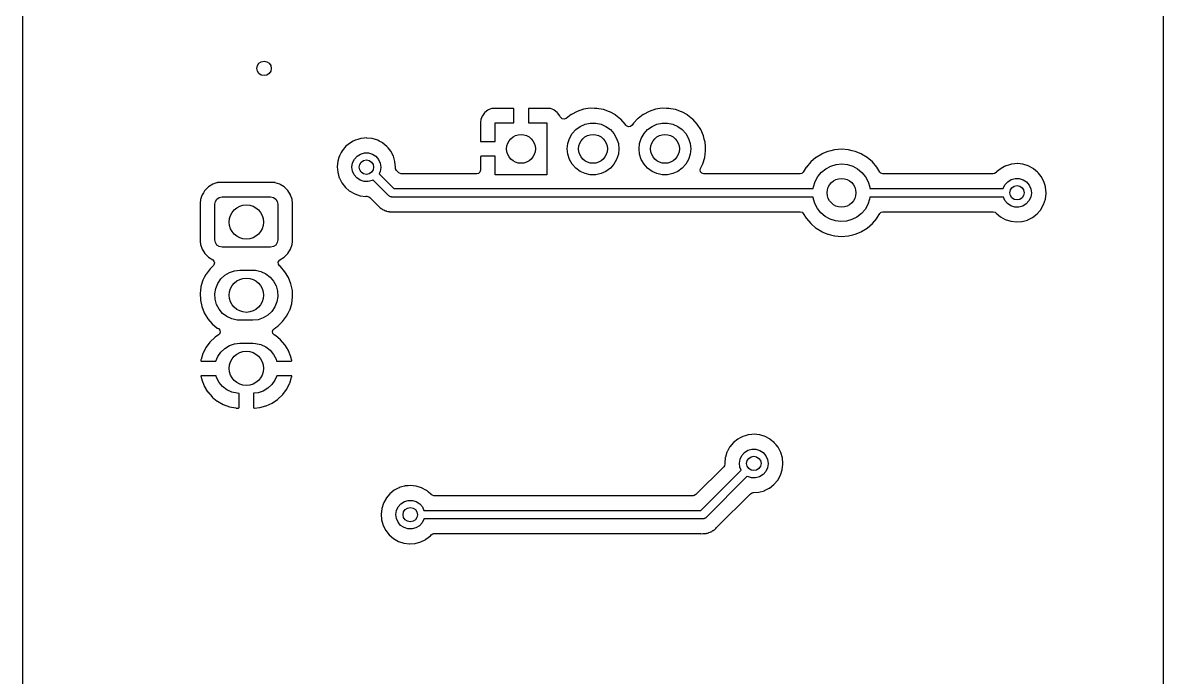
# Model space of a CAD drawing. Extents: x 84 to 124, y -235 to -33.
# Drawn here: x 84.33 to 123.95, y -109.16 to -86.44 of the extents above; entities that cross this region are included whole.
import ezdxf

# ---------------------------------------------------------------- set-up
doc = ezdxf.new("R2010")
doc.units = 0
doc.layers.add('BLACK', color=7, linetype='CONTINUOUS')

msp = doc.modelspace()

# ---------------------------------------------------------------- linework, layer by layer
at = {"layer": 'BLACK', "linetype": 'CONTINUOUS'}
for p, q in [((84.3285, -234.96), (84.3285, -33.0295)), ((123.951, -33.0295), (123.951, -234.96)), ((100.384, -89.5467), (100.372, -89.5593)), ((100.486, -89.4702), (100.384, -89.5467)), ((100.502, -89.4617), (100.486, -89.4702)), ((100.622, -89.4165), (100.502, -89.4617)), ((100.638, -89.4129), (100.622, -89.4165)), ((100.689, -89.4074), (100.638, -89.4129)), ((100.695, -89.407), (100.689, -89.4074)), ((101.372, -89.407), (100.695, -89.407)), ((101.38, -89.4087), (101.372, -89.407)), ((101.382, -89.4099), (101.38, -89.4087)), ((101.386, -89.4251), (101.382, -89.4099)), ((101.386, -89.915), (101.386, -89.4251)), ((101.896, -89.4129), (101.894, -89.4205)), ((101.894, -89.4205), (101.894, -89.915)), ((101.897, -89.4115), (101.896, -89.4129)), ((101.912, -89.407), (101.897, -89.4115)), ((102.585, -89.407), (101.912, -89.407)), ((102.591, -89.4074), (102.585, -89.407)), ((102.642, -89.4129), (102.591, -89.4074)), ((102.658, -89.4165), (102.642, -89.4129)), ((102.778, -89.4617), (102.658, -89.4165)), ((102.794, -89.4702), (102.778, -89.4617)), ((102.896, -89.5467), (102.794, -89.4702)), ((102.908, -89.5593), (102.896, -89.5467)), ((103.588, -89.5145), (103.391, -89.6167)), ((103.592, -89.5121), (103.588, -89.5145)), ((103.588, -89.5145), (103.588, -89.5145)), ((103.812, -89.4402), (103.592, -89.5121)), ((104.041, -89.4051), (103.812, -89.4402)), ((104.047, -89.4052), (104.041, -89.4051)), ((104.196, -89.407), (104.047, -89.4052)), ((104.047, -89.4052), (104.047, -89.4052)), ((104.273, -89.4079), (104.196, -89.407)), ((104.278, -89.4089), (104.273, -89.4079)), ((104.496, -89.4477), (104.278, -89.4089)), ((104.278, -89.4089), (104.278, -89.4089)), ((104.501, -89.4486), (104.496, -89.4477)), ((104.496, -89.4477), (104.496, -89.4477)), ((104.506, -89.4503), (104.501, -89.4486)), ((104.714, -89.5241), (104.506, -89.4503)), ((104.506, -89.4503), (104.506, -89.4503)), ((104.714, -89.5242), (104.714, -89.5241)), ((104.719, -89.5259), (104.714, -89.5242)), ((104.724, -89.5284), (104.719, -89.5259)), ((104.918, -89.6353), (104.724, -89.5284)), ((104.724, -89.5284), (104.724, -89.5284)), ((106.088, -89.5145), (105.891, -89.6167)), ((106.092, -89.5121), (106.088, -89.5145)), ((106.088, -89.5145), (106.088, -89.5145)), ((106.312, -89.4402), (106.092, -89.5121)), ((106.541, -89.4051), (106.312, -89.4402)), ((106.547, -89.4052), (106.541, -89.4051)), ((106.696, -89.407), (106.547, -89.4052)), ((106.547, -89.4052), (106.547, -89.4052)), ((106.773, -89.4079), (106.696, -89.407)), ((106.778, -89.4089), (106.773, -89.4079)), ((106.996, -89.4477), (106.778, -89.4089)), ((106.778, -89.4089), (106.778, -89.4089)), ((107.001, -89.4486), (106.996, -89.4477)), ((106.996, -89.4477), (106.996, -89.4477)), ((107.006, -89.4503), (107.001, -89.4486)), ((107.214, -89.5241), (107.006, -89.4503)), ((107.006, -89.4503), (107.006, -89.4503)), ((107.214, -89.5242), (107.214, -89.5241)), ((107.219, -89.5259), (107.214, -89.5242)), ((107.224, -89.5284), (107.219, -89.5259)), ((107.418, -89.6353), (107.224, -89.5284)), ((107.224, -89.5284), (107.224, -89.5284)), ((100.238, -89.8126), (100.232, -89.8635)), ((100.232, -89.8635), (100.232, -89.8703)), ((100.232, -89.8703), (100.232, -90.5429)), ((100.242, -89.7974), (100.238, -89.8126)), ((100.287, -89.6769), (100.242, -89.7974)), ((100.295, -89.6614), (100.287, -89.6769)), ((100.372, -89.5593), (100.295, -89.6614)), ((100.74, -90.561), (100.74, -89.915)), ((100.74, -89.915), (101.386, -89.915)), ((101.894, -89.915), (102.54, -89.915)), ((102.54, -89.915), (102.54, -91.715)), ((102.985, -89.6614), (102.908, -89.5593)), ((102.993, -89.6769), (102.985, -89.6614)), ((103.004, -89.7052), (102.993, -89.6769)), ((103.017, -89.7304), (103.004, -89.7052)), ((103.071, -89.7762), (103.017, -89.7304)), ((103.141, -89.7855), (103.071, -89.7762)), ((103.201, -89.7573), (103.141, -89.7855)), ((103.202, -89.7581), (103.201, -89.7573)), ((103.206, -89.755), (103.202, -89.7581)), ((103.383, -89.6222), (103.206, -89.755)), ((103.387, -89.6191), (103.383, -89.6222)), ((103.383, -89.6222), (103.383, -89.6222)), ((103.391, -89.6167), (103.387, -89.6191)), ((103.862, -89.959), (104.046, -89.9199)), ((104.046, -89.9199), (104.234, -89.9199)), ((104.234, -89.9199), (104.418, -89.959)), ((104.922, -89.6378), (104.918, -89.6353)), ((104.918, -89.6353), (104.918, -89.6353)), ((104.926, -89.641), (104.922, -89.6378)), ((105.1, -89.7782), (104.926, -89.641)), ((104.926, -89.641), (104.926, -89.641)), ((105.104, -89.7814), (105.1, -89.7782)), ((105.1, -89.7782), (105.1, -89.7782)), ((105.26, -89.9527), (105.104, -89.7814)), ((105.542, -89.9256), (105.495, -89.9942)), ((105.702, -89.7581), (105.542, -89.9256)), ((105.706, -89.755), (105.702, -89.7581)), ((105.883, -89.6222), (105.706, -89.755)), ((105.887, -89.6191), (105.883, -89.6222)), ((105.883, -89.6222), (105.883, -89.6222)), ((105.891, -89.6167), (105.887, -89.6191)), ((106.362, -89.959), (106.546, -89.9199)), ((106.546, -89.9199), (106.734, -89.9199)), ((106.734, -89.9199), (106.918, -89.959)), ((107.422, -89.6378), (107.418, -89.6353)), ((107.418, -89.6353), (107.418, -89.6353)), ((107.426, -89.641), (107.422, -89.6378)), ((107.6, -89.7782), (107.426, -89.641)), ((107.426, -89.641), (107.426, -89.641)), ((107.604, -89.7814), (107.6, -89.7782)), ((107.6, -89.7782), (107.6, -89.7782)), ((107.76, -89.9527), (107.604, -89.7814)), ((103.318, -90.4489), (103.412, -90.286)), ((103.412, -90.286), (103.538, -90.1462)), ((103.538, -90.1462), (103.69, -90.0356)), ((103.69, -90.0356), (103.862, -89.959)), ((104.418, -89.959), (104.59, -90.0356)), ((104.59, -90.0356), (104.742, -90.1462)), ((104.742, -90.1462), (104.868, -90.286)), ((104.868, -90.286), (104.962, -90.4489)), ((105.263, -89.957), (105.26, -89.9527)), ((105.285, -89.9916), (105.263, -89.957)), ((105.263, -89.957), (105.263, -89.957)), ((105.306, -90.0161), (105.285, -89.9916)), ((105.369, -90.0473), (105.306, -90.0161)), ((105.44, -90.0392), (105.369, -90.0473)), ((105.495, -89.9942), (105.44, -90.0392)), ((105.818, -90.4489), (105.912, -90.286)), ((105.912, -90.286), (106.038, -90.1462)), ((106.038, -90.1462), (106.19, -90.0356)), ((106.19, -90.0356), (106.362, -89.959)), ((106.918, -89.959), (107.09, -90.0356)), ((107.09, -90.0356), (107.242, -90.1462)), ((107.242, -90.1462), (107.368, -90.286)), ((107.368, -90.286), (107.462, -90.4489)), ((107.886, -90.1471), (107.76, -89.9527)), ((107.978, -90.3595), (107.886, -90.1471)), ((95.557, -90.726), (95.4298, -90.8775)), ((95.7111, -90.602), (95.557, -90.726)), ((95.8103, -90.5502), (95.7111, -90.602)), ((95.8809, -90.5133), (95.8103, -90.5502)), ((95.8864, -90.5104), (95.8809, -90.5133)), ((95.8809, -90.5133), (95.8809, -90.5133)), ((95.9651, -90.4872), (95.8864, -90.5104)), ((96.0702, -90.4563), (95.9651, -90.4872)), ((96.0761, -90.4546), (96.0702, -90.4563)), ((96.0702, -90.4563), (96.0702, -90.4563)), ((96.0822, -90.454), (96.0761, -90.4546)), ((96.0823, -90.454), (96.0822, -90.454)), ((96.1906, -90.4442), (96.0823, -90.454)), ((96.2731, -90.4366), (96.1906, -90.4442)), ((96.2792, -90.4373), (96.2731, -90.4366)), ((96.4636, -90.4567), (96.2792, -90.4373)), ((96.2792, -90.4373), (96.2792, -90.4373)), ((96.4698, -90.4573), (96.4636, -90.4567)), ((96.4636, -90.4567), (96.4636, -90.4567)), ((96.6587, -90.5158), (96.4698, -90.4573)), ((96.7088, -90.5429), (96.6587, -90.5158)), ((96.8327, -90.6099), (96.7088, -90.5429)), ((96.8374, -90.6138), (96.8327, -90.6099)), ((96.9787, -90.7307), (96.8374, -90.6138)), ((96.8374, -90.6138), (96.8374, -90.6138)), ((96.9851, -90.7359), (96.9787, -90.7307)), ((100.232, -90.5429), (100.236, -90.5581)), ((100.236, -90.5581), (100.238, -90.5593)), ((100.238, -90.5593), (100.246, -90.561)), ((100.246, -90.561), (100.74, -90.561)), ((103.24, -90.815), (103.26, -90.6279)), ((103.26, -90.6279), (103.318, -90.4489)), ((104.962, -90.4489), (105.02, -90.6279)), ((105.02, -90.6279), (105.04, -90.815)), ((105.74, -90.815), (105.76, -90.6279)), ((105.76, -90.6279), (105.818, -90.4489)), ((107.462, -90.4489), (107.52, -90.6279)), ((107.52, -90.6279), (107.54, -90.815)), ((107.979, -90.3645), (107.978, -90.3595)), ((108.006, -90.4718), (107.979, -90.3645)), ((107.979, -90.3645), (107.979, -90.3645)), ((108.034, -90.5842), (108.006, -90.4718)), ((108.035, -90.5893), (108.034, -90.5842)), ((108.046, -90.7221), (108.035, -90.5893)), ((108.035, -90.5893), (108.035, -90.5893)), ((108.053, -90.815), (108.046, -90.7221)), ((95.313, -91.1186), (95.2748, -91.2393)), ((95.3327, -91.0567), (95.313, -91.1186)), ((95.3346, -91.0508), (95.3327, -91.0567)), ((95.3327, -91.0567), (95.3327, -91.0567)), ((95.3938, -90.943), (95.3346, -91.0508)), ((95.4269, -90.8829), (95.3938, -90.943)), ((95.4298, -90.8775), (95.4269, -90.8829)), ((95.4269, -90.8829), (95.4269, -90.8829)), ((95.8481, -91.1755), (95.9419, -91.0692)), ((95.9419, -91.0692), (96.0618, -90.9936)), ((96.0618, -90.9936), (96.1981, -90.9546)), ((96.1981, -90.9546), (96.3399, -90.9555)), ((96.3399, -90.9555), (96.4757, -90.9961)), ((96.4757, -90.9961), (96.5947, -91.0732)), ((96.5947, -91.0732), (96.6872, -91.1806)), ((96.989, -90.7407), (96.9851, -90.7359)), ((97.0214, -90.7805), (96.989, -90.7407)), ((96.989, -90.7407), (96.989, -90.7407)), ((97.1101, -90.8892), (97.0214, -90.7805)), ((97.2029, -91.0638), (97.1101, -90.8892)), ((97.2601, -91.2532), (97.2029, -91.0638)), ((100.234, -91.0749), (100.232, -91.0825)), ((100.232, -91.0825), (100.232, -91.5545)), ((100.235, -91.0735), (100.234, -91.0749)), ((100.25, -91.069), (100.235, -91.0735)), ((100.74, -91.069), (100.25, -91.069)), ((100.74, -91.715), (100.74, -91.069)), ((103.26, -91.0021), (103.24, -90.815)), ((103.318, -91.1811), (103.26, -91.0021)), ((105.02, -91.0021), (104.962, -91.1811)), ((105.04, -90.815), (105.02, -91.0021)), ((105.76, -91.0021), (105.74, -90.815)), ((105.818, -91.1811), (105.76, -91.0021)), ((107.52, -91.0021), (107.462, -91.1811)), ((107.54, -90.815), (107.52, -91.0021)), ((107.954, -91.3353), (108.021, -91.1137)), ((108.021, -91.1137), (108.052, -90.884)), ((108.052, -90.8807), (108.053, -90.8184)), ((108.052, -90.884), (108.052, -90.8807)), ((108.053, -90.8184), (108.053, -90.815)), ((108.053, -90.8184), (108.053, -90.8184)), ((111.887, -91.1148), (111.706, -91.269)), ((111.891, -91.1122), (111.887, -91.1148)), ((112.085, -90.9933), (111.891, -91.1122)), ((111.891, -91.1122), (111.891, -91.1122)), ((112.089, -90.9908), (112.085, -90.9933)), ((112.094, -90.9889), (112.089, -90.9908)), ((112.304, -90.9018), (112.094, -90.9889)), ((112.094, -90.9889), (112.094, -90.9889)), ((112.308, -90.8999), (112.304, -90.9018)), ((112.304, -90.9018), (112.304, -90.9018)), ((112.402, -90.8775), (112.308, -90.8999)), ((112.534, -90.8456), (112.402, -90.8775)), ((112.539, -90.8445), (112.534, -90.8456)), ((112.534, -90.8456), (112.534, -90.8456)), ((112.776, -90.8258), (112.539, -90.8445)), ((113.013, -90.8445), (112.776, -90.8258)), ((113.018, -90.8456), (113.013, -90.8445)), ((113.15, -90.8775), (113.018, -90.8456)), ((113.018, -90.8456), (113.018, -90.8456)), ((113.244, -90.8999), (113.15, -90.8775)), ((113.248, -90.9018), (113.244, -90.8999)), ((113.458, -90.9889), (113.248, -90.9018)), ((113.248, -90.9018), (113.248, -90.9018)), ((113.463, -90.9908), (113.458, -90.9889)), ((113.458, -90.9889), (113.458, -90.9889)), ((113.467, -90.9933), (113.463, -90.9908)), ((113.661, -91.1122), (113.467, -90.9933)), ((113.665, -91.1148), (113.661, -91.1122)), ((113.661, -91.1122), (113.661, -91.1122)), ((113.846, -91.269), (113.665, -91.1148)), ((95.2748, -91.2393), (95.2527, -91.4359)), ((95.2527, -91.4359), (95.2532, -91.442)), ((95.2532, -91.442), (95.2686, -91.6249)), ((95.766, -91.4439), (95.7878, -91.3038)), ((95.7844, -91.5845), (95.766, -91.4439)), ((95.7878, -91.3038), (95.8481, -91.1755)), ((96.6872, -91.1806), (96.7459, -91.3097)), ((96.7659, -91.4622), (96.7423, -91.602)), ((96.7459, -91.3097), (96.766, -91.45)), ((96.766, -91.45), (96.7659, -91.4622)), ((97.2794, -91.45), (97.2601, -91.2532)), ((97.279, -91.4778), (97.2793, -91.4535)), ((97.2819, -91.5063), (97.279, -91.4778)), ((97.2793, -91.4535), (97.2794, -91.45)), ((97.2793, -91.4535), (97.2793, -91.4535)), ((97.3159, -91.5686), (97.2819, -91.5063)), ((103.412, -91.344), (103.318, -91.1811)), ((103.538, -91.4838), (103.412, -91.344)), ((103.69, -91.5944), (103.538, -91.4838)), ((104.742, -91.4838), (104.59, -91.5944)), ((104.868, -91.344), (104.742, -91.4838)), ((104.962, -91.1811), (104.868, -91.344)), ((105.912, -91.344), (105.818, -91.1811)), ((106.038, -91.4838), (105.912, -91.344)), ((106.19, -91.5944), (106.038, -91.4838)), ((107.242, -91.4838), (107.09, -91.5944)), ((107.368, -91.344), (107.242, -91.4838)), ((107.462, -91.1811), (107.368, -91.344)), ((107.862, -91.5366), (107.873, -91.4987)), ((107.873, -91.4987), (107.888, -91.4683)), ((107.888, -91.4683), (107.954, -91.3353)), ((111.549, -91.4538), (111.447, -91.6203)), ((111.552, -91.4496), (111.549, -91.4538)), ((111.549, -91.4538), (111.549, -91.4538)), ((111.706, -91.269), (111.552, -91.4496)), ((112.076, -91.6245), (112.228, -91.5022)), ((112.228, -91.5022), (112.401, -91.4118)), ((112.401, -91.4118), (112.589, -91.3567)), ((112.589, -91.3567), (112.783, -91.339)), ((112.783, -91.339), (112.977, -91.3594)), ((112.977, -91.3594), (113.164, -91.4171)), ((113.164, -91.4171), (113.335, -91.51)), ((113.335, -91.51), (113.486, -91.6344)), ((114, -91.4496), (113.846, -91.269)), ((114.003, -91.4538), (114, -91.4496)), ((114.105, -91.6203), (114.003, -91.4538)), ((114.003, -91.4538), (114.003, -91.4538)), ((118.317, -91.491), (118.163, -91.615)), ((118.434, -91.4297), (118.317, -91.491)), ((118.487, -91.4023), (118.434, -91.4297)), ((118.492, -91.3994), (118.487, -91.4023)), ((118.487, -91.4023), (118.487, -91.4023)), ((118.571, -91.3762), (118.492, -91.3994)), ((118.676, -91.3453), (118.571, -91.3762)), ((118.682, -91.3436), (118.676, -91.3453)), ((118.676, -91.3453), (118.676, -91.3453)), ((118.688, -91.343), (118.682, -91.3436)), ((118.797, -91.3332), (118.688, -91.343)), ((118.688, -91.343), (118.688, -91.343)), ((118.879, -91.3256), (118.797, -91.3332)), ((118.885, -91.3263), (118.879, -91.3256)), ((119.07, -91.3457), (118.885, -91.3263)), ((118.885, -91.3263), (118.885, -91.3263)), ((119.076, -91.3463), (119.07, -91.3457)), ((119.07, -91.3457), (119.07, -91.3457)), ((119.265, -91.4048), (119.076, -91.3463)), ((119.439, -91.4989), (119.265, -91.4048)), ((119.443, -91.5028), (119.439, -91.4989)), ((119.586, -91.6203), (119.443, -91.5028)), ((119.443, -91.5028), (119.443, -91.5028)), ((95.2686, -91.6249), (95.2693, -91.6329)), ((95.2693, -91.6329), (95.2813, -91.6748)), ((95.2813, -91.6748), (95.3125, -91.7836)), ((95.3125, -91.7836), (95.3238, -91.823)), ((95.3238, -91.823), (95.3266, -91.8285)), ((95.3266, -91.8285), (95.3877, -91.9474)), ((95.8415, -91.7142), (95.7844, -91.5845)), ((95.9327, -91.8227), (95.8415, -91.7142)), ((96.0507, -91.9013), (95.9327, -91.8227)), ((96.1861, -91.9436), (96.0507, -91.9013)), ((96.4646, -91.9089), (96.3278, -91.9462)), ((96.4944, -91.8906), (96.4646, -91.9089)), ((97.0489, -92.4451), (96.4944, -91.8906)), ((96.7423, -91.602), (96.7057, -91.6776)), ((96.7057, -91.6776), (97.2171, -92.189)), ((97.3909, -91.6436), (97.3159, -91.5686)), ((97.4118, -91.6605), (97.3909, -91.6436)), ((97.48, -91.6805), (97.4118, -91.6605)), ((100.106, -91.6805), (97.48, -91.6805)), ((100.158, -91.6691), (100.106, -91.6805)), ((100.212, -91.6226), (100.158, -91.6691)), ((100.232, -91.5545), (100.212, -91.6226)), ((102.54, -91.715), (100.74, -91.715)), ((103.862, -91.671), (103.69, -91.5944)), ((104.046, -91.7101), (103.862, -91.671)), ((104.234, -91.7101), (104.046, -91.7101)), ((104.418, -91.671), (104.234, -91.7101)), ((104.59, -91.5944), (104.418, -91.671)), ((106.362, -91.671), (106.19, -91.5944)), ((106.546, -91.7101), (106.362, -91.671)), ((106.734, -91.7101), (106.546, -91.7101)), ((106.918, -91.671), (106.734, -91.7101)), ((107.09, -91.5944), (106.918, -91.671)), ((107.872, -91.6068), (107.862, -91.5366)), ((107.918, -91.6605), (107.872, -91.6068)), ((107.986, -91.6805), (107.918, -91.6605)), ((111.34, -91.6805), (107.986, -91.6805)), ((111.395, -91.668), (111.34, -91.6805)), ((111.447, -91.6203), (111.395, -91.668)), ((111.857, -91.9451), (111.951, -91.774)), ((111.951, -91.774), (112.076, -91.6245)), ((113.486, -91.6344), (113.609, -91.7856)), ((113.609, -91.7856), (113.701, -91.9579)), ((114.144, -91.6605), (114.105, -91.6203)), ((114.212, -91.6805), (114.144, -91.6605)), ((118.049, -91.6805), (114.212, -91.6805)), ((118.087, -91.6748), (118.049, -91.6805)), ((118.146, -91.6355), (118.087, -91.6748)), ((118.159, -91.6197), (118.146, -91.6355)), ((118.163, -91.615), (118.159, -91.6197)), ((118.548, -91.9582), (118.668, -91.8826)), ((118.668, -91.8826), (118.804, -91.8436)), ((118.804, -91.8436), (118.946, -91.8445)), ((118.946, -91.8445), (119.082, -91.8851)), ((119.082, -91.8851), (119.201, -91.9622)), ((119.591, -91.6249), (119.586, -91.6203)), ((119.595, -91.6297), (119.591, -91.6249)), ((119.62, -91.6605), (119.595, -91.6297)), ((119.595, -91.6297), (119.595, -91.6297)), ((119.716, -91.7782), (119.62, -91.6605)), ((119.809, -91.9528), (119.716, -91.7782)), ((90.6469, -92.2679), (90.603, -92.339)), ((90.6507, -92.2617), (90.6469, -92.2679)), ((90.6469, -92.2679), (90.6469, -92.2679)), ((90.7631, -92.1491), (90.6507, -92.2617)), ((90.7705, -92.1417), (90.7631, -92.1491)), ((90.7757, -92.1365), (90.7705, -92.1417)), ((90.9261, -92.0434), (90.7757, -92.1365)), ((91.0594, -91.999), (90.9261, -92.0434)), ((91.0873, -91.9897), (91.0594, -91.999)), ((91.0938, -91.9875), (91.0873, -91.9897)), ((91.0873, -91.9897), (91.0873, -91.9897)), ((91.1007, -91.9868), (91.0938, -91.9875)), ((91.1963, -91.9768), (91.1007, -91.9868)), ((91.1007, -91.9868), (91.1007, -91.9868)), ((91.1964, -91.9768), (91.1963, -91.9768)), ((91.1996, -91.9765), (91.1964, -91.9768)), ((92.9904, -91.9765), (91.1996, -91.9765)), ((93.045, -91.9821), (92.9904, -91.9765)), ((93.088, -91.9865), (93.045, -91.9821)), ((93.0949, -91.9872), (93.088, -91.9865)), ((93.088, -91.9865), (93.088, -91.9865)), ((93.1014, -91.9894), (93.0949, -91.9872)), ((93.183, -92.0164), (93.1014, -91.9894)), ((93.1014, -91.9894), (93.1014, -91.9894)), ((93.2627, -92.0429), (93.183, -92.0164)), ((93.269, -92.0467), (93.2627, -92.0429)), ((93.4071, -92.1319), (93.269, -92.0467)), ((93.269, -92.0467), (93.269, -92.0467)), ((93.4133, -92.1357), (93.4071, -92.1319)), ((93.5385, -92.2607), (93.4133, -92.1357)), ((93.6315, -92.4111), (93.5385, -92.2607)), ((95.3877, -91.9474), (95.4142, -91.999)), ((95.4142, -91.999), (95.537, -92.154)), ((95.537, -92.154), (95.5417, -92.1579)), ((95.5417, -92.1579), (95.5417, -92.1579)), ((95.5417, -92.1579), (95.671, -92.2679)), ((95.671, -92.2679), (95.6876, -92.2821)), ((95.6876, -92.2821), (95.8603, -92.3786)), ((96.3278, -91.9462), (96.1861, -91.9436)), ((97.2171, -92.189), (111.791, -92.189)), ((111.791, -92.189), (111.798, -92.1311)), ((111.798, -92.1311), (111.857, -91.9451)), ((113.701, -91.9579), (113.757, -92.1448)), ((113.757, -92.1448), (113.761, -92.189)), ((113.761, -92.189), (118.396, -92.189)), ((118.396, -92.189), (118.454, -92.0645)), ((118.454, -92.0645), (118.548, -91.9582)), ((119.201, -91.9622), (119.293, -92.0696)), ((119.293, -92.0696), (119.352, -92.1987)), ((119.352, -92.1987), (119.372, -92.339)), ((119.837, -92.0467), (119.809, -91.9528)), ((119.863, -92.1319), (119.837, -92.0467)), ((119.866, -92.1422), (119.863, -92.1319)), ((119.885, -92.339), (119.866, -92.1422)), ((90.5022, -92.5801), (90.4915, -92.6846)), ((90.4915, -92.6846), (90.4915, -94.0254)), ((90.5058, -92.5694), (90.5022, -92.5801)), ((90.5412, -92.4627), (90.5058, -92.5694)), ((90.5579, -92.4123), (90.5412, -92.4627)), ((90.603, -92.339), (90.5579, -92.4123)), ((91, -92.735), (91.019, -92.6393)), ((91.019, -92.6393), (91.0732, -92.5582)), ((91.0732, -92.5582), (91.1543, -92.504)), ((91.1543, -92.504), (91.25, -92.485)), ((91.25, -92.485), (92.94, -92.485)), ((92.94, -92.485), (93.0357, -92.504)), ((93.0357, -92.504), (93.1168, -92.5582)), ((93.1168, -92.5582), (93.171, -92.6393)), ((93.171, -92.6393), (93.19, -92.735)), ((93.6339, -92.418), (93.6315, -92.4111)), ((93.6824, -92.5635), (93.6339, -92.418)), ((93.6875, -92.5788), (93.6824, -92.5635)), ((93.6985, -92.6846), (93.6875, -92.5788)), ((93.6985, -94.0254), (93.6985, -92.6846)), ((95.8603, -92.3786), (96.0484, -92.4397)), ((96.0484, -92.4397), (96.2448, -92.4632)), ((96.2448, -92.4632), (96.2509, -92.4627)), ((96.2509, -92.4627), (96.262, -92.4618)), ((96.2509, -92.4627), (96.2509, -92.4627)), ((96.262, -92.4618), (96.2827, -92.4602)), ((96.2827, -92.4602), (96.3522, -92.475)), ((96.3522, -92.475), (96.3815, -92.4968)), ((96.3815, -92.4968), (96.6313, -92.7466)), ((97.066, -92.4549), (97.0489, -92.4451)), ((97.08, -92.4689), (97.066, -92.4549)), ((97.0991, -92.474), (97.08, -92.4689)), ((97.1162, -92.4839), (97.0991, -92.474)), ((97.1359, -92.4839), (97.1162, -92.4839)), ((97.155, -92.489), (97.1359, -92.4839)), ((111.79, -92.489), (97.155, -92.489)), ((111.792, -92.5195), (111.79, -92.489)), ((111.846, -92.7071), (111.792, -92.5195)), ((111.935, -92.8807), (111.846, -92.7071)), ((113.751, -92.5605), (113.69, -92.7457)), ((113.76, -92.489), (113.751, -92.5605)), ((118.397, -92.489), (113.76, -92.489)), ((118.448, -92.6032), (118.397, -92.489)), ((118.539, -92.7117), (118.448, -92.6032)), ((118.657, -92.7903), (118.539, -92.7117)), ((119.287, -92.6186), (119.191, -92.7237)), ((119.348, -92.491), (119.287, -92.6186)), ((119.372, -92.3512), (119.348, -92.491)), ((119.372, -92.339), (119.372, -92.3512)), ((119.798, -92.7512), (119.86, -92.5635)), ((119.86, -92.5635), (119.885, -92.3673)), ((119.885, -92.3673), (119.885, -92.339)), ((91, -93.975), (91, -92.735)), ((93.19, -92.735), (93.19, -93.975)), ((96.6313, -92.7466), (96.6393, -92.7554)), ((96.6393, -92.7554), (96.6436, -92.7621)), ((96.6436, -92.7621), (96.6494, -92.7675)), ((96.6494, -92.7675), (96.6494, -92.7675)), ((96.6494, -92.7675), (96.6953, -92.8106)), ((96.6953, -92.8106), (96.6981, -92.8134)), ((96.6981, -92.8134), (96.7187, -92.8339)), ((96.7187, -92.8339), (96.7222, -92.8366)), ((96.7222, -92.8366), (96.7312, -92.8444)), ((96.7312, -92.8444), (96.7649, -92.876)), ((96.7649, -92.876), (96.7718, -92.8798)), ((96.7718, -92.8798), (96.7718, -92.8798)), ((96.7718, -92.8798), (96.7837, -92.8863)), ((96.7837, -92.8863), (96.8002, -92.8972)), ((96.8002, -92.8972), (96.8103, -92.905)), ((96.8103, -92.905), (96.8171, -92.9103)), ((96.8171, -92.9103), (96.8244, -92.9135)), ((96.8244, -92.9135), (96.8244, -92.9135)), ((96.8244, -92.9135), (96.8595, -92.9287)), ((96.8595, -92.9287), (96.8702, -92.9339)), ((96.8702, -92.9339), (96.9107, -92.9561)), ((96.9107, -92.9561), (96.9314, -92.9615)), ((96.9314, -92.9615), (96.9501, -92.9679)), ((96.9501, -92.9679), (96.9698, -92.9764)), ((96.9698, -92.9764), (97.0136, -92.9833)), ((97.0136, -92.9833), (97.0154, -92.9836)), ((97.0154, -92.9836), (97.0271, -92.986)), ((97.0271, -92.986), (97.0551, -92.9932)), ((97.0551, -92.9932), (97.0718, -92.9975)), ((97.0718, -92.9975), (97.0933, -92.9975)), ((97.0933, -92.9975), (97.113, -92.9991)), ((97.113, -92.9991), (97.1342, -93.0024)), ((97.1342, -93.0024), (97.1801, -92.9981)), ((97.1801, -92.9981), (97.192, -92.9975)), ((97.192, -92.9975), (111.34, -92.9975)), ((111.34, -92.9975), (111.408, -93.0175)), ((111.408, -93.0175), (111.447, -93.0577)), ((111.447, -93.0577), (111.549, -93.2242)), ((112.057, -93.0337), (111.935, -92.8807)), ((112.205, -93.1601), (112.057, -93.0337)), ((113.466, -93.0632), (113.312, -93.1833)), ((113.593, -92.9154), (113.466, -93.0632)), ((113.69, -92.7457), (113.593, -92.9154)), ((114.003, -93.2242), (114.105, -93.0577)), ((114.105, -93.0577), (114.157, -93.01)), ((114.157, -93.01), (114.212, -92.9975)), ((114.212, -92.9975), (118.046, -92.9975)), ((118.046, -92.9975), (118.115, -93.0175)), ((118.115, -93.0175), (118.137, -93.036)), ((118.137, -93.036), (118.139, -93.0381)), ((118.139, -93.0381), (118.143, -93.043)), ((118.143, -93.043), (118.294, -93.1711)), ((118.792, -92.8326), (118.657, -92.7903)), ((118.934, -92.8352), (118.792, -92.8326)), ((119.071, -92.7979), (118.934, -92.8352)), ((119.191, -92.7237), (119.071, -92.7979)), ((119.415, -93.1946), (119.571, -93.0729)), ((119.571, -93.0729), (119.675, -92.9523)), ((119.675, -92.9523), (119.696, -92.9278)), ((119.696, -92.9278), (119.7, -92.9231)), ((119.696, -92.9278), (119.696, -92.9278)), ((119.7, -92.9231), (119.798, -92.7512)), ((111.549, -93.2242), (111.549, -93.2242)), ((111.549, -93.2242), (111.552, -93.2284)), ((111.552, -93.2284), (111.706, -93.409)), ((111.706, -93.409), (111.887, -93.5632)), ((112.376, -93.2554), (112.205, -93.1601)), ((112.561, -93.3157), (112.376, -93.2554)), ((112.755, -93.3388), (112.561, -93.3157)), ((112.95, -93.3238), (112.755, -93.3388)), ((113.138, -93.2713), (112.95, -93.3238)), ((113.312, -93.1833), (113.138, -93.2713)), ((113.665, -93.5632), (113.846, -93.409)), ((113.846, -93.409), (114, -93.2284)), ((114, -93.2284), (114.003, -93.2242)), ((114.003, -93.2242), (114.003, -93.2242)), ((118.294, -93.1711), (118.466, -93.2676)), ((118.466, -93.2676), (118.654, -93.3287)), ((118.654, -93.3287), (118.851, -93.3522)), ((118.851, -93.3522), (118.857, -93.3517)), ((118.857, -93.3517), (119.042, -93.3375)), ((118.857, -93.3517), (118.857, -93.3517)), ((119.042, -93.3375), (119.048, -93.337)), ((119.042, -93.3375), (119.042, -93.3375)), ((119.048, -93.337), (119.238, -93.2838)), ((119.238, -93.2838), (119.244, -93.281)), ((119.244, -93.281), (119.409, -93.1974)), ((119.244, -93.281), (119.244, -93.281)), ((119.409, -93.1974), (119.415, -93.1946)), ((119.409, -93.1974), (119.409, -93.1974)), ((111.887, -93.5632), (111.891, -93.5658)), ((111.891, -93.5658), (111.891, -93.5658)), ((111.891, -93.5658), (112.085, -93.6847)), ((112.085, -93.6847), (112.089, -93.6872)), ((112.089, -93.6872), (112.094, -93.6891)), ((112.094, -93.6891), (112.094, -93.6891)), ((112.094, -93.6891), (112.304, -93.7762)), ((112.304, -93.7762), (112.308, -93.7781)), ((112.308, -93.7781), (112.389, -93.7974)), ((112.389, -93.7974), (112.534, -93.8324)), ((112.534, -93.8324), (112.534, -93.8324)), ((112.534, -93.8324), (112.539, -93.8335)), ((112.539, -93.8335), (112.776, -93.8522)), ((112.776, -93.8522), (113.013, -93.8335)), ((113.013, -93.8335), (113.018, -93.8324)), ((113.018, -93.8324), (113.163, -93.7974)), ((113.018, -93.8324), (113.018, -93.8324)), ((113.163, -93.7974), (113.244, -93.7781)), ((113.244, -93.7781), (113.248, -93.7762)), ((113.248, -93.7762), (113.458, -93.6891)), ((113.458, -93.6891), (113.463, -93.6872)), ((113.458, -93.6891), (113.458, -93.6891)), ((113.463, -93.6872), (113.467, -93.6847)), ((113.467, -93.6847), (113.661, -93.5658)), ((113.661, -93.5658), (113.665, -93.5632)), ((113.661, -93.5658), (113.661, -93.5658)), ((90.4915, -94.0254), (90.5025, -94.1312)), ((90.5025, -94.1312), (90.5584, -94.2989)), ((90.5584, -94.2989), (90.6515, -94.4493)), ((91.019, -94.0707), (91, -93.975)), ((91.0732, -94.1518), (91.019, -94.0707)), ((91.1543, -94.206), (91.0732, -94.1518)), ((91.25, -94.225), (91.1543, -94.206)), ((92.94, -94.225), (91.25, -94.225)), ((93.0357, -94.206), (92.94, -94.225)), ((93.1168, -94.1518), (93.0357, -94.206)), ((93.171, -94.0707), (93.1168, -94.1518)), ((93.19, -93.975), (93.171, -94.0707)), ((93.5393, -94.4483), (93.6321, -94.2977)), ((93.6321, -94.2977), (93.6878, -94.1299)), ((93.6878, -94.1299), (93.6985, -94.0254)), ((90.6515, -94.4493), (90.7767, -94.5743)), ((90.7767, -94.5743), (90.7829, -94.5781)), ((90.7829, -94.5781), (90.7829, -94.5781)), ((90.7829, -94.5781), (90.9273, -94.6671)), ((90.9273, -94.6671), (90.9259, -94.6693)), ((90.9259, -94.6693), (90.9703, -94.7083)), ((93.2053, -94.743), (93.242, -94.6822)), ((93.242, -94.6822), (93.2644, -94.6673)), ((93.2639, -94.6666), (93.4081, -94.5773)), ((93.2644, -94.6673), (93.2639, -94.6666)), ((93.4081, -94.5773), (93.4143, -94.5735)), ((93.4143, -94.5735), (93.5393, -94.4483)), ((90.8338, -94.9783), (90.6942, -95.166)), ((90.8377, -94.9746), (90.8338, -94.9783)), ((90.9507, -94.8668), (90.8377, -94.9746)), ((90.8377, -94.9746), (90.8377, -94.9746)), ((90.9692, -94.8445), (90.9507, -94.8668)), ((90.9898, -94.7766), (90.9692, -94.8445)), ((90.9703, -94.7083), (90.9898, -94.7766)), ((91.5051, -95.1052), (91.6832, -95.0453)), ((91.6832, -95.0453), (91.87, -95.025)), ((91.87, -95.025), (92.32, -95.025)), ((92.32, -95.025), (92.417, -95.0304)), ((92.417, -95.0304), (92.6004, -95.0714)), ((92.6004, -95.0714), (92.7707, -95.1508)), ((93.2072, -94.8139), (93.2053, -94.743)), ((93.2472, -94.8726), (93.2072, -94.8139)), ((93.2845, -94.9032), (93.2472, -94.8726)), ((93.4378, -95.0799), (93.2845, -94.9032)), ((93.5592, -95.2799), (93.4378, -95.0799)), ((90.5882, -95.3745), (90.5188, -95.5979)), ((90.6338, -95.2848), (90.5882, -95.3745)), ((90.6918, -95.1707), (90.6338, -95.2848)), ((90.6942, -95.166), (90.6918, -95.1707)), ((90.6918, -95.1707), (90.6918, -95.1707)), ((91.032, -95.661), (91.1018, -95.4866)), ((91.1018, -95.4866), (91.2075, -95.3311)), ((91.2075, -95.3311), (91.344, -95.202)), ((91.344, -95.202), (91.5051, -95.1052)), ((92.7707, -95.1508), (92.92, -95.265)), ((92.92, -95.265), (93.0413, -95.4085)), ((93.0413, -95.4085), (93.1289, -95.5747)), ((93.6451, -95.4974), (93.5592, -95.2799)), ((90.5011, -95.7317), (90.4881, -95.8298)), ((90.4881, -95.8298), (90.4968, -96.0636)), ((90.5181, -95.6032), (90.5011, -95.7317)), ((90.5188, -95.5979), (90.5181, -95.6032)), ((90.5181, -95.6032), (90.5181, -95.6032)), ((91.0014, -95.8464), (91.032, -95.661)), ((91.0112, -96.0341), (91.0014, -95.8464)), ((93.1289, -95.5747), (93.1788, -95.7559)), ((93.1788, -95.7559), (93.1886, -95.9436)), ((93.6932, -95.7264), (93.6451, -95.4974)), ((93.7019, -95.9602), (93.6932, -95.7264)), ((90.4968, -96.0636), (90.5449, -96.2926)), ((91.0611, -96.2153), (91.0112, -96.0341)), ((91.1487, -96.3815), (91.0611, -96.2153)), ((93.158, -96.129), (93.0882, -96.3034)), ((93.1886, -95.9436), (93.158, -96.129)), ((93.6018, -96.4155), (93.6712, -96.1921)), ((93.6712, -96.1921), (93.6882, -96.0636)), ((93.6882, -96.0636), (93.7012, -95.9655)), ((93.7012, -95.9655), (93.7019, -95.9602)), ((93.7012, -95.9655), (93.7012, -95.9655)), ((90.5449, -96.2926), (90.6308, -96.5101)), ((90.6308, -96.5101), (90.7522, -96.7101)), ((91.27, -96.525), (91.1487, -96.3815)), ((91.4193, -96.6392), (91.27, -96.525)), ((91.5896, -96.7186), (91.4193, -96.6392)), ((92.846, -96.588), (92.6849, -96.6848)), ((92.9825, -96.4589), (92.846, -96.588)), ((93.0882, -96.3034), (92.9825, -96.4589)), ((93.3562, -96.8117), (93.4958, -96.624)), ((93.4958, -96.624), (93.5514, -96.5147)), ((93.5514, -96.5147), (93.5994, -96.4203)), ((93.5994, -96.4203), (93.6018, -96.4155)), ((93.5994, -96.4203), (93.5994, -96.4203)), ((90.7522, -96.7101), (90.9055, -96.8868)), ((90.9055, -96.8868), (91.0864, -97.0352)), ((91.0864, -97.0352), (91.091, -97.0378)), ((91.091, -97.0378), (91.091, -97.0378)), ((91.091, -97.0378), (91.124, -97.0566)), ((91.124, -97.0566), (91.1733, -97.1077)), ((91.773, -96.7596), (91.5896, -96.7186)), ((91.87, -96.765), (91.773, -96.7596)), ((92.32, -96.765), (91.87, -96.765)), ((92.5068, -96.7447), (92.32, -96.765)), ((92.6849, -96.6848), (92.5068, -96.7447)), ((93.0288, -97.0872), (93.058, -97.06)), ((93.058, -97.06), (93.1246, -97.0151)), ((93.1246, -97.0151), (93.1869, -96.9732)), ((93.1869, -96.9732), (93.3562, -96.8117)), ((90.9996, -97.3609), (90.8381, -97.5149)), ((91.0078, -97.3542), (90.9996, -97.3609)), ((91.132, -97.2706), (91.0078, -97.3542)), ((91.1612, -97.2434), (91.132, -97.2706)), ((91.1872, -97.1773), (91.1612, -97.2434)), ((91.1733, -97.1077), (91.1872, -97.1773)), ((93.0029, -97.1533), (93.0288, -97.0872)), ((93.0167, -97.2229), (93.0029, -97.1533)), ((93.066, -97.274), (93.0167, -97.2229)), ((93.0987, -97.2926), (93.066, -97.274)), ((93.1075, -97.2986), (93.0987, -97.2926)), ((93.28, -97.4401), (93.1075, -97.2986)), ((93.2877, -97.4476), (93.28, -97.4401)), ((93.4339, -97.6161), (93.2877, -97.4476)), ((90.6922, -97.711), (90.591, -97.9099)), ((90.6978, -97.702), (90.6922, -97.711)), ((90.831, -97.5229), (90.6978, -97.702)), ((90.8381, -97.5149), (90.831, -97.5229)), ((91.2075, -97.8711), (91.344, -97.742)), ((91.344, -97.742), (91.5051, -97.6452)), ((91.5051, -97.6452), (91.6832, -97.5853)), ((91.6832, -97.5853), (91.87, -97.565)), ((91.87, -97.565), (92.32, -97.565)), ((92.32, -97.565), (92.417, -97.5704)), ((92.417, -97.5704), (92.6004, -97.6114)), ((92.6004, -97.6114), (92.7707, -97.6908)), ((92.7707, -97.6908), (92.92, -97.805)), ((92.92, -97.805), (93.0413, -97.9485)), ((93.4402, -97.6247), (93.4339, -97.6161)), ((93.556, -97.8155), (93.4402, -97.6247)), ((93.5607, -97.825), (93.556, -97.8155)), ((93.6427, -98.0326), (93.5607, -97.825)), ((90.5186, -98.1433), (90.516, -98.163)), ((90.516, -98.163), (90.5182, -98.1772)), ((90.5182, -98.1772), (90.5313, -98.181)), ((90.5209, -98.1329), (90.5186, -98.1433)), ((90.587, -97.9198), (90.5209, -98.1329)), ((90.5313, -98.181), (91.0401, -98.181)), ((90.591, -97.9099), (90.587, -97.9198)), ((91.0401, -98.181), (91.1018, -98.0266)), ((91.1018, -98.0266), (91.2075, -97.8711)), ((93.0413, -97.9485), (93.1289, -98.1147)), ((93.1289, -98.1147), (93.1472, -98.181)), ((93.1472, -98.181), (93.6566, -98.181)), ((93.6457, -98.0428), (93.6427, -98.0326)), ((93.6717, -98.1664), (93.6457, -98.0428)), ((93.6566, -98.181), (93.6702, -98.177)), ((93.6702, -98.177), (93.6717, -98.1664)), ((90.5198, -98.693), (90.5183, -98.7036)), ((90.5183, -98.7036), (90.5443, -98.8272)), ((90.5334, -98.689), (90.5198, -98.693)), ((91.0428, -98.689), (90.5334, -98.689)), ((90.5443, -98.8272), (90.5473, -98.8374)), ((90.5473, -98.8374), (90.6293, -99.045)), ((90.6293, -99.045), (90.634, -99.0545)), ((90.634, -99.0545), (90.7498, -99.2453)), ((91.0611, -98.7553), (91.0428, -98.689)), ((91.1487, -98.9215), (91.0611, -98.7553)), ((91.27, -99.065), (91.1487, -98.9215)), ((92.9825, -98.9989), (92.846, -99.128)), ((93.0882, -98.8434), (92.9825, -98.9989)), ((93.1499, -98.689), (93.0882, -98.8434)), ((93.6587, -98.689), (93.1499, -98.689)), ((93.4978, -99.159), (93.599, -98.9601)), ((93.599, -98.9601), (93.603, -98.9502)), ((93.603, -98.9502), (93.6691, -98.7371)), ((93.6718, -98.6928), (93.6587, -98.689)), ((93.6691, -98.7371), (93.6714, -98.7267)), ((93.6714, -98.7267), (93.674, -98.707)), ((93.674, -98.707), (93.6718, -98.6928)), ((90.7498, -99.2453), (90.7561, -99.2539)), ((90.7561, -99.2539), (90.9023, -99.4224)), ((90.9023, -99.4224), (90.91, -99.4299)), ((90.91, -99.4299), (91.0825, -99.5714)), ((91.4193, -99.1792), (91.27, -99.065)), ((91.5896, -99.2586), (91.4193, -99.1792)), ((91.773, -99.2996), (91.5896, -99.2586)), ((91.841, -99.3034), (91.773, -99.2996)), ((91.841, -99.7995), (91.841, -99.3034)), ((92.5068, -99.2847), (92.349, -99.3019)), ((92.349, -99.3019), (92.349, -99.7949)), ((92.6849, -99.2248), (92.5068, -99.2847)), ((92.846, -99.128), (92.6849, -99.2248)), ((93.1904, -99.5091), (93.3519, -99.3551)), ((93.3519, -99.3551), (93.359, -99.3471)), ((93.359, -99.3471), (93.4922, -99.168)), ((93.4922, -99.168), (93.4978, -99.159)), ((91.0825, -99.5714), (91.0913, -99.5774)), ((91.0913, -99.5774), (91.2853, -99.6878)), ((91.2853, -99.6878), (91.2949, -99.6923)), ((91.2949, -99.6923), (91.5047, -99.7684)), ((91.5047, -99.7684), (91.515, -99.7712)), ((91.515, -99.7712), (91.7358, -99.8111)), ((91.7358, -99.8111), (91.744, -99.812)), ((91.744, -99.812), (91.7629, -99.8129)), ((91.7629, -99.8129), (91.7658, -99.813)), ((91.7658, -99.813), (91.8229, -99.813)), ((91.8229, -99.813), (91.8381, -99.8085)), ((91.8381, -99.8085), (91.8393, -99.8071)), ((91.8393, -99.8071), (91.841, -99.7995)), ((92.349, -99.7949), (92.3535, -99.8101)), ((92.3535, -99.8101), (92.3549, -99.8113)), ((92.3549, -99.8113), (92.3625, -99.813)), ((92.3625, -99.813), (92.3761, -99.813)), ((92.3761, -99.813), (92.3814, -99.8128)), ((92.3814, -99.8128), (92.5477, -99.7987)), ((92.5477, -99.7987), (92.5582, -99.7969)), ((92.5582, -99.7969), (92.7742, -99.7408)), ((92.7742, -99.7408), (92.7842, -99.7373)), ((92.7842, -99.7373), (92.9877, -99.6456)), ((92.9877, -99.6456), (92.997, -99.6404)), ((92.997, -99.6404), (93.1822, -99.5158)), ((93.1822, -99.5158), (93.1904, -99.5091)), ((109.019, -101.013), (108.892, -101.164)), ((109.173, -100.889), (109.019, -101.013)), ((109.252, -100.848), (109.173, -100.889)), ((109.343, -100.8), (109.252, -100.848)), ((109.348, -100.797), (109.343, -100.8)), ((109.343, -100.8), (109.343, -100.8)), ((109.427, -100.774), (109.348, -100.797)), ((109.532, -100.743), (109.427, -100.774)), ((109.538, -100.742), (109.532, -100.743)), ((109.532, -100.743), (109.532, -100.743)), ((109.544, -100.741), (109.538, -100.742)), ((109.653, -100.731), (109.544, -100.741)), ((109.544, -100.741), (109.544, -100.741)), ((109.735, -100.724), (109.653, -100.731)), ((109.741, -100.724), (109.735, -100.724)), ((109.926, -100.744), (109.741, -100.724)), ((109.741, -100.724), (109.741, -100.724)), ((109.932, -100.744), (109.926, -100.744)), ((109.926, -100.744), (109.926, -100.744)), ((110.121, -100.803), (109.932, -100.744)), ((110.295, -100.897), (110.121, -100.803)), ((110.299, -100.901), (110.295, -100.897)), ((110.441, -101.018), (110.299, -100.901)), ((110.299, -100.901), (110.299, -100.901)), ((110.447, -101.023), (110.441, -101.018)), ((110.451, -101.028), (110.447, -101.023)), ((110.502, -101.09), (110.451, -101.028)), ((110.451, -101.028), (110.451, -101.028)), ((108.795, -101.344), (108.739, -101.52)), ((108.797, -101.338), (108.795, -101.344)), ((108.795, -101.344), (108.795, -101.344)), ((108.885, -101.176), (108.797, -101.338)), ((108.889, -101.17), (108.885, -101.176)), ((108.892, -101.164), (108.889, -101.17)), ((108.889, -101.17), (108.889, -101.17)), ((109.31, -101.462), (109.404, -101.356)), ((109.404, -101.356), (109.524, -101.281)), ((109.524, -101.281), (109.66, -101.242)), ((109.66, -101.242), (109.802, -101.242)), ((109.802, -101.242), (109.938, -101.283)), ((109.938, -101.283), (110.057, -101.36)), ((110.057, -101.36), (110.149, -101.468)), ((110.572, -101.176), (110.502, -101.09)), ((110.665, -101.351), (110.572, -101.176)), ((110.722, -101.54), (110.665, -101.351)), ((108.703, -101.823), (108.681, -101.853)), ((108.717, -101.753), (108.703, -101.823)), ((108.737, -101.526), (108.715, -101.723)), ((108.715, -101.723), (108.715, -101.729)), ((108.715, -101.729), (108.717, -101.753)), ((108.739, -101.52), (108.737, -101.526)), ((109.228, -101.731), (109.25, -101.591)), ((109.246, -101.871), (109.228, -101.731)), ((109.25, -101.591), (109.31, -101.462)), ((110.149, -101.468), (110.208, -101.597)), ((110.228, -101.749), (110.204, -101.889)), ((110.208, -101.597), (110.228, -101.737)), ((110.228, -101.737), (110.228, -101.749)), ((110.716, -101.962), (110.741, -101.765)), ((110.741, -101.737), (110.722, -101.54)), ((110.741, -101.765), (110.741, -101.737)), ((108.681, -101.853), (107.714, -102.82)), ((107.888, -103.365), (109.288, -101.965)), ((109.498, -102.179), (108.056, -103.621)), ((109.288, -101.965), (109.246, -101.871)), ((109.513, -102.188), (109.498, -102.179)), ((109.648, -102.231), (109.513, -102.188)), ((109.927, -102.196), (109.79, -102.233)), ((110.047, -102.122), (109.927, -102.196)), ((110.143, -102.017), (110.047, -102.122)), ((110.204, -101.889), (110.143, -102.017)), ((110.556, -102.321), (110.654, -102.149)), ((110.654, -102.149), (110.716, -101.962)), ((97.3721, -102.595), (97.2351, -102.667)), ((97.4049, -102.578), (97.3721, -102.595)), ((97.4104, -102.575), (97.4049, -102.578)), ((97.4049, -102.578), (97.4049, -102.578)), ((97.4891, -102.552), (97.4104, -102.575)), ((97.5942, -102.521), (97.4891, -102.552)), ((97.6001, -102.52), (97.5942, -102.521)), ((97.5942, -102.521), (97.5942, -102.521)), ((97.6062, -102.519), (97.6001, -102.52)), ((97.6063, -102.519), (97.6062, -102.519)), ((97.7146, -102.509), (97.6063, -102.519)), ((97.7971, -102.502), (97.7146, -102.509)), ((97.8032, -102.502), (97.7971, -102.502)), ((97.9876, -102.522), (97.8032, -102.502)), ((97.8032, -102.502), (97.8032, -102.502)), ((97.9938, -102.522), (97.9876, -102.522)), ((97.9876, -102.522), (97.9876, -102.522)), ((98.1827, -102.581), (97.9938, -102.522)), ((98.3567, -102.675), (98.1827, -102.581)), ((109.79, -102.233), (109.648, -102.231)), ((110.1, -102.679), (110.265, -102.595)), ((110.265, -102.595), (110.271, -102.593)), ((110.265, -102.595), (110.265, -102.595)), ((110.271, -102.593), (110.427, -102.471)), ((110.427, -102.471), (110.556, -102.321)), ((96.9509, -102.948), (96.8721, -103.091)), ((96.9538, -102.942), (96.9509, -102.948)), ((96.9509, -102.948), (96.9509, -102.948)), ((97.081, -102.791), (96.9538, -102.942)), ((97.2351, -102.667), (97.081, -102.791)), ((98.3614, -102.679), (98.3567, -102.675)), ((98.4273, -102.733), (98.3614, -102.679)), ((98.3614, -102.679), (98.3614, -102.679)), ((98.5091, -102.801), (98.4273, -102.733)), ((98.513, -102.806), (98.5091, -102.801)), ((98.5166, -102.81), (98.513, -102.806)), ((98.513, -102.806), (98.513, -102.806)), ((98.5461, -102.836), (98.5166, -102.81)), ((98.6142, -102.856), (98.5461, -102.836)), ((107.625, -102.856), (98.6142, -102.856)), ((107.652, -102.854), (107.625, -102.856)), ((107.714, -102.82), (107.652, -102.854)), ((108.442, -103.954), (109.61, -102.786)), ((109.61, -102.786), (109.672, -102.752)), ((109.672, -102.752), (109.701, -102.749)), ((109.701, -102.749), (109.707, -102.75)), ((109.707, -102.75), (109.713, -102.75)), ((109.713, -102.75), (109.898, -102.735)), ((109.713, -102.75), (109.713, -102.75)), ((109.898, -102.735), (109.898, -102.735)), ((109.898, -102.735), (109.904, -102.735)), ((109.904, -102.735), (110.094, -102.682)), ((110.094, -102.682), (110.1, -102.679)), ((110.1, -102.679), (110.1, -102.679)), ((96.7988, -103.304), (96.7767, -103.501)), ((96.8586, -103.116), (96.7988, -103.304)), ((96.8721, -103.091), (96.8586, -103.116)), ((97.29, -103.509), (97.3118, -103.369)), ((97.3118, -103.369), (97.3721, -103.24)), ((97.3721, -103.24), (97.4659, -103.134)), ((97.4659, -103.134), (97.5858, -103.059)), ((97.5858, -103.059), (97.7221, -103.02)), ((97.7221, -103.02), (97.8639, -103.02)), ((97.8639, -103.02), (97.9997, -103.061)), ((97.9997, -103.061), (98.1187, -103.138)), ((98.1187, -103.138), (98.2112, -103.246)), ((98.2112, -103.246), (98.2655, -103.365)), ((98.2655, -103.365), (107.888, -103.365)), ((96.7767, -103.501), (96.7933, -103.698)), ((96.7933, -103.698), (96.8478, -103.888)), ((97.3084, -103.649), (97.29, -103.509)), ((97.3655, -103.779), (97.3084, -103.649)), ((97.4567, -103.888), (97.3655, -103.779)), ((98.2045, -103.795), (98.1094, -103.9)), ((98.2663, -103.667), (98.2045, -103.795)), ((98.2667, -103.665), (98.2663, -103.667)), ((107.95, -103.665), (98.2667, -103.665)), ((107.969, -103.66), (107.95, -103.665)), ((107.989, -103.66), (107.969, -103.66)), ((108.006, -103.65), (107.989, -103.66)), ((108.025, -103.645), (108.006, -103.65)), ((108.039, -103.631), (108.025, -103.645)), ((108.056, -103.621), (108.039, -103.631)), ((96.8478, -103.888), (96.9382, -104.064)), ((96.9382, -104.064), (97.061, -104.219)), ((97.5747, -103.966), (97.4567, -103.888)), ((97.7101, -104.009), (97.5747, -103.966)), ((97.8518, -104.011), (97.7101, -104.009)), ((97.9886, -103.974), (97.8518, -104.011)), ((98.1094, -103.9), (97.9886, -103.974)), ((98.5162, -104.217), (98.5759, -104.179)), ((98.5759, -104.179), (98.6116, -104.173)), ((98.6116, -104.173), (107.868, -104.173)), ((107.868, -104.173), (107.88, -104.174)), ((107.88, -104.174), (107.88, -104.174)), ((107.88, -104.174), (107.888, -104.176)), ((107.888, -104.176), (107.958, -104.174)), ((107.958, -104.174), (107.962, -104.173)), ((107.962, -104.173), (107.991, -104.173)), ((107.991, -104.173), (107.996, -104.173)), ((107.996, -104.173), (108.008, -104.172)), ((108.008, -104.172), (108.054, -104.171)), ((108.054, -104.171), (108.074, -104.165)), ((108.074, -104.165), (108.094, -104.161)), ((108.094, -104.161), (108.101, -104.16)), ((108.101, -104.16), (108.107, -104.159)), ((108.107, -104.159), (108.115, -104.158)), ((108.107, -104.159), (108.107, -104.159)), ((108.115, -104.158), (108.122, -104.155)), ((108.122, -104.155), (108.158, -104.141)), ((108.122, -104.155), (108.122, -104.155)), ((108.158, -104.141), (108.169, -104.137)), ((108.169, -104.137), (108.214, -104.124)), ((108.214, -104.124), (108.232, -104.113)), ((108.232, -104.113), (108.25, -104.105)), ((108.25, -104.105), (108.27, -104.097)), ((108.27, -104.097), (108.307, -104.069)), ((108.307, -104.069), (108.317, -104.063)), ((108.317, -104.063), (108.35, -104.043)), ((108.35, -104.043), (108.357, -104.039)), ((108.35, -104.043), (108.35, -104.043)), ((108.357, -104.039), (108.372, -104.024)), ((108.372, -104.024), (108.387, -104.011)), ((108.387, -104.011), (108.398, -104.004)), ((108.398, -104.004), (108.404, -103.999)), ((108.404, -103.999), (108.434, -103.963)), ((108.434, -103.963), (108.442, -103.954)), ((97.061, -104.219), (97.2116, -104.347)), ((97.2116, -104.347), (97.3843, -104.444)), ((97.3843, -104.444), (97.5724, -104.505)), ((97.5724, -104.505), (97.7688, -104.528)), ((97.7688, -104.528), (97.7749, -104.528)), ((97.7749, -104.528), (97.9598, -104.513)), ((97.7749, -104.528), (97.7749, -104.528)), ((97.9598, -104.513), (97.9598, -104.513)), ((97.9598, -104.513), (97.966, -104.513)), ((97.966, -104.513), (98.1565, -104.46)), ((98.1565, -104.46), (98.162, -104.457)), ((98.162, -104.457), (98.3275, -104.373)), ((98.162, -104.457), (98.162, -104.457)), ((98.3275, -104.373), (98.333, -104.371)), ((98.3275, -104.373), (98.3275, -104.373)), ((98.333, -104.371), (98.4888, -104.249)), ((98.4888, -104.249), (98.5162, -104.217))]:
    msp.add_line(p, q, dxfattribs=at)
at = {"layer": 'BLACK'}
for centre, radius in [((92.71, -88.021), 0.25), ((101.64, -90.815), 0.5), ((104.14, -90.815), 0.5), ((106.64, -90.815), 0.5), ((96.266, -91.45), 0.25), ((112.776, -92.339), 0.5), ((118.872, -92.339), 0.25), ((92.095, -93.355), 0.595), ((92.095, -95.895), 0.595), ((92.095, -98.435), 0.595), ((109.728, -101.737), 0.25), ((97.79, -103.515), 0.25)]:
    msp.add_circle(centre, radius, dxfattribs=at)

doc.saveas('drawing.dxf')
